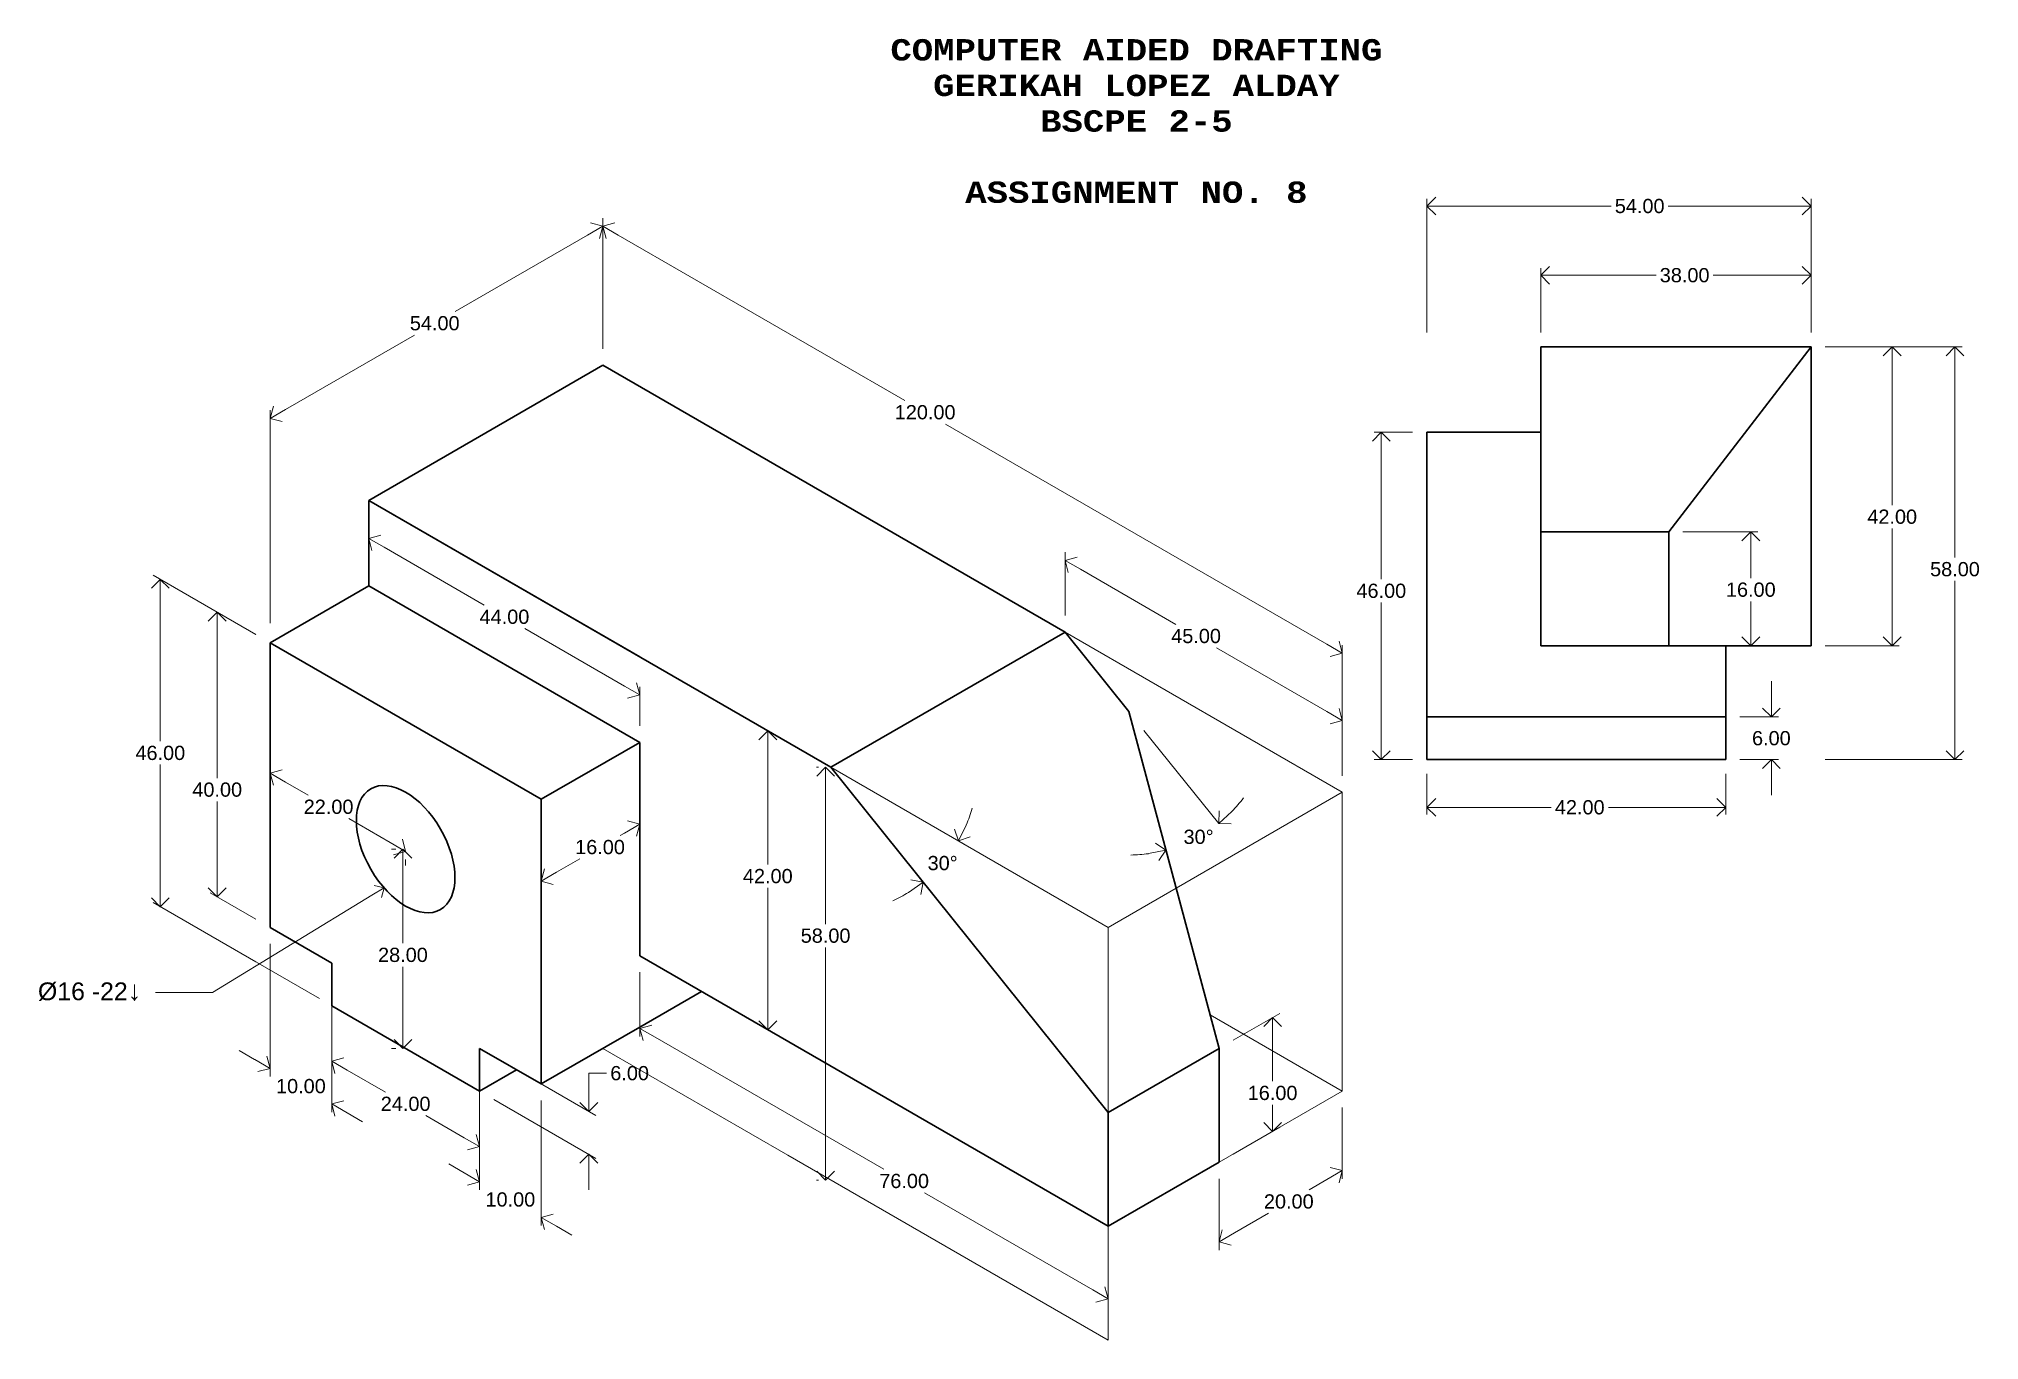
# Model space of a CAD drawing. Header units: millimetres. Extents: x 2904 to 3177, y 775 to 958.
import ezdxf
from ezdxf import colors
from ezdxf.entities.mleader import LeaderData, LeaderLine
from ezdxf.math import Vec2, Vec3

# ---------------------------------------------------------------- set-up
doc = ezdxf.new("R2010")
doc.units = ezdxf.units.MM
for name, color, linetype, lineweight in [('CONS.LINE', 170, 'Continuous', 13), ('Dimension Lines', 70, 'Continuous', 13), ('Leader Line', 70, 'Continuous', 13), ('Object Line', 7, 'Continuous', 30)]:
    doc.layers.add(name, color=color, linetype=linetype, lineweight=lineweight)
doc.layers.add('TITLE', color=7, linetype='Continuous')
doc.styles.add('Annotative', font='arial.ttf')
doc.styles.get("Standard").update_dxf_attribs({"font": 'arial.ttf'})
doc.dimstyles.new('ISO-25', dxfattribs={"dimtxt": 2, "dimasz": 2.5, "dimexe": 1, "dimexo": 2, "dimtad": 0, "dimtih": 1, "dimtoh": 1, "dimzin": 1, "dimdsep": 46, "dimtxsty": 'Standard', "dimblk": 'OPEN90', "dimcen": 2.5, "dimclrd": 3, "dimclre": 3, "dimclrt": 3, "dimadec": 0, "dimazin": 0, "dimtfac": 1, "dimtofl": 0, "dimtmove": 0, "dimatfit": 3, "dimldrblk": 'OPEN90', "dimfxl": 1, "dimlwd": 13, "dimlwe": 13, "dimarcsym": 0})

# ---------------------------------------------------------------- blocks, each defined once
blk = doc.blocks.new('_Open90')
at = {"color": 0, "linetype": 'ByBlock', "lineweight": -2}
for p, q in [((0, 0), (-1, 0)), ((-0.5, 0.5), (0, 0)), ((0, 0), (-0.5, -0.5))]:
    blk.add_line(p, q, dxfattribs=at)
blk = doc.blocks.new('*D3')
at = {"layer": 'Defpoints', "color": 0, "transparency": 16777216}
for p in [(2950.34, 880.87), (2988.44, 865.53), (2988.44, 858.87)]:
    blk.add_point(p, dxfattribs=at)
at = {"layer": 'Dimension Lines', "color": 3, "linetype": 'Continuous', "lineweight": 13, "transparency": 16777216}
for p, q in [((2950.34, 883.18), (2950.34, 888.68)), ((2952.5, 886.28), (2966.57, 878.16)), ((2986.28, 866.78), (2972.27, 874.86)), ((2988.44, 861.18), (2988.44, 866.68))]:
    blk.add_line(p, q, dxfattribs=at)
at = {"layer": 'Dimension Lines', "color": 3, "lineweight": 13, "transparency": 16777216, "xscale": 2.5, "yscale": 2.5, "zscale": 2.5}
for p, rotation in [((2950.34, 887.53), 150), ((2988.44, 865.53), 330.0000000000001)]:
    blk.add_blockref('_Open90', p, dxfattribs=dict(at, rotation=rotation))
at = {"layer": 'Dimension Lines', "color": 3, "transparency": 16777216, "insert": (2969.42, 876.51), "char_height": 2, "attachment_point": 5}
blk.add_mtext('44.00', dxfattribs=at)
blk = doc.blocks.new('*D4')
at = {"layer": 'Defpoints', "color": 0, "transparency": 16777216}
for p in [(2936.48, 832.87), (2945.14, 827.87), (2945.14, 808.06)]:
    blk.add_point(p, dxfattribs=at)
at = {"layer": 'Dimension Lines', "color": 3, "linetype": 'Continuous', "lineweight": 13, "transparency": 16777216}
for p, q in [((2936.48, 830.56), (2936.48, 811.91)), ((2945.14, 825.56), (2945.14, 806.91)), ((2934.31, 814.31), (2932.15, 815.56)), ((2947.3, 806.81), (2949.47, 805.56))]:
    blk.add_line(p, q, dxfattribs=at)
at = {"layer": 'Dimension Lines', "color": 3, "lineweight": 13, "transparency": 16777216, "xscale": 2.5, "yscale": 2.5, "zscale": 2.5}
for p, rotation in [((2936.48, 813.06), 330.0000000000001), ((2945.14, 808.06), 150.0000000000001)]:
    blk.add_blockref('_Open90', p, dxfattribs=dict(at, rotation=rotation))
at = {"layer": 'Dimension Lines', "color": 3, "transparency": 16777216, "insert": (2940.81, 810.56), "char_height": 2, "attachment_point": 5}
blk.add_mtext('10.00', dxfattribs=at)
blk = doc.blocks.new('*D5')
at = {"layer": 'Defpoints', "color": 0, "transparency": 16777216}
for p in [(2965.92, 815.87), (2974.58, 810.87), (2974.58, 792.13)]:
    blk.add_point(p, dxfattribs=at)
at = {"layer": 'Dimension Lines', "color": 3, "linetype": 'Continuous', "lineweight": 13, "transparency": 16777216}
for p, q in [((2965.92, 813.56), (2965.92, 795.98)), ((2974.58, 808.56), (2974.58, 790.98)), ((2963.76, 798.38), (2961.59, 799.63)), ((2976.75, 790.88), (2978.91, 789.63))]:
    blk.add_line(p, q, dxfattribs=at)
at = {"layer": 'Dimension Lines', "color": 3, "lineweight": 13, "transparency": 16777216, "xscale": 2.5, "yscale": 2.5, "zscale": 2.5}
for p, rotation in [((2965.92, 797.13), 329.9999999999995), ((2974.58, 792.13), 149.9999999999995)]:
    blk.add_blockref('_Open90', p, dxfattribs=dict(at, rotation=rotation))
at = {"layer": 'Dimension Lines', "color": 3, "transparency": 16777216, "insert": (2970.25, 794.63), "char_height": 2, "attachment_point": 5}
blk.add_mtext('10.00', dxfattribs=at)
blk = doc.blocks.new('*D6')
at = {"layer": 'Defpoints', "color": 0, "transparency": 16777216}
for p in [(2945.14, 821.87), (2965.92, 809.87), (2965.92, 802.07)]:
    blk.add_point(p, dxfattribs=at)
at = {"layer": 'Dimension Lines', "color": 3, "linetype": 'Continuous', "lineweight": 13, "transparency": 16777216}
for p, q in [((2945.14, 819.56), (2945.14, 812.92)), ((2947.3, 812.82), (2952.68, 809.72)), ((2965.92, 807.56), (2965.92, 800.92)), ((2963.76, 803.32), (2958.38, 806.43))]:
    blk.add_line(p, q, dxfattribs=at)
at = {"layer": 'Dimension Lines', "color": 3, "lineweight": 13, "transparency": 16777216, "xscale": 2.5, "yscale": 2.5, "zscale": 2.5}
for p, rotation in [((2945.14, 814.07), 150.0000000000016), ((2965.92, 802.07), 330.0000000000016)]:
    blk.add_blockref('_Open90', p, dxfattribs=dict(at, rotation=rotation))
at = {"layer": 'Dimension Lines', "color": 3, "transparency": 16777216, "insert": (2955.53, 808.07), "char_height": 2, "attachment_point": 5}
blk.add_mtext('24.00', dxfattribs=at)
blk = doc.blocks.new('*D7')
at = {"layer": 'Defpoints', "color": 0, "transparency": 16777216}
for p in [(2936.48, 872.87), (2921.05, 835.78), (2936.48, 826.87)]:
    blk.add_point(p, dxfattribs=at)
at = {"layer": 'Dimension Lines', "color": 3, "linetype": 'Continuous', "lineweight": 13, "transparency": 16777216}
for p, q in [((2934.48, 874.02), (2920.05, 882.35)), ((2921.05, 879.28), (2921.05, 859.03)), ((2921.05, 838.28), (2921.05, 855.74)), ((2934.48, 828.02), (2920.05, 836.35))]:
    blk.add_line(p, q, dxfattribs=at)
at = {"layer": 'Dimension Lines', "color": 3, "lineweight": 13, "transparency": 16777216, "xscale": 2.5, "yscale": 2.5, "zscale": 2.5}
for p, rotation in [((2921.05, 881.78), 90), ((2921.05, 835.78), 270)]:
    blk.add_blockref('_Open90', p, dxfattribs=dict(at, rotation=rotation))
at = {"layer": 'Dimension Lines', "color": 3, "transparency": 16777216, "insert": (2921.05, 857.38), "char_height": 2, "attachment_point": 5}
blk.add_mtext('46.00', dxfattribs=at)
blk = doc.blocks.new('*D8')
at = {"layer": 'Defpoints', "color": 0, "transparency": 16777216}
for p in [(2955.15, 843.87), (2955.53, 843.87), (2955.53, 815.87)]:
    blk.add_point(p, dxfattribs=at)
at = {"layer": 'Dimension Lines', "color": 3, "linetype": 'Continuous', "lineweight": 13, "transparency": 16777216}
for p, q in [((2953.53, 843.87), (2954.15, 843.87)), ((2955.15, 841.37), (2955.15, 830.64)), ((2955.15, 818.37), (2955.15, 827.35)), ((2953.53, 815.87), (2954.15, 815.87))]:
    blk.add_line(p, q, dxfattribs=at)
at = {"layer": 'Dimension Lines', "color": 3, "lineweight": 13, "transparency": 16777216, "xscale": 2.5, "yscale": 2.5, "zscale": 2.5}
for p, rotation in [((2955.15, 843.87), 90), ((2955.15, 815.87), 270)]:
    blk.add_blockref('_Open90', p, dxfattribs=dict(at, rotation=rotation))
at = {"layer": 'Dimension Lines', "color": 3, "transparency": 16777216, "insert": (2955.15, 829), "char_height": 2, "attachment_point": 5}
blk.add_mtext('28.00', dxfattribs=at)
blk = doc.blocks.new('*D9')
at = {"layer": 'Defpoints', "color": 0, "transparency": 16777216}
for p in [(2936.48, 854.87), (2936.48, 854.55), (2955.53, 843.87)]:
    blk.add_point(p, dxfattribs=at)
at = {"layer": 'Dimension Lines', "color": 3, "linetype": 'Continuous', "lineweight": 13, "transparency": 16777216}
for p, q in [((2936.48, 852.56), (2936.48, 853.4)), ((2938.64, 853.3), (2941.85, 851.45)), ((2953.37, 844.8), (2947.55, 848.16)), ((2955.53, 841.56), (2955.53, 842.4))]:
    blk.add_line(p, q, dxfattribs=at)
at = {"layer": 'Dimension Lines', "color": 3, "lineweight": 13, "transparency": 16777216, "xscale": 2.5, "yscale": 2.5, "zscale": 2.5}
for p, rotation in [((2936.48, 854.55), 149.9999999999997), ((2955.53, 843.55), 329.9999999999998)]:
    blk.add_blockref('_Open90', p, dxfattribs=dict(at, rotation=rotation))
at = {"layer": 'Dimension Lines', "color": 3, "transparency": 16777216, "insert": (2944.7, 849.81), "char_height": 2, "attachment_point": 5}
blk.add_mtext('22.00', dxfattribs=at)
blk = doc.blocks.new('*D10')
at = {"layer": 'Defpoints', "color": 0, "transparency": 16777216}
for p in [(2965.92, 815.87), (2965.92, 809.87), (2981.28, 801)]:
    blk.add_point(p, dxfattribs=at)
at = {"layer": 'Dimension Lines', "color": 3, "linetype": 'Continuous', "lineweight": 13, "transparency": 16777216}
for p, q in [((2967.92, 814.71), (2982.28, 806.42)), ((2981.28, 809.5), (2981.28, 812.38)), ((2981.28, 812.38), (2983.78, 812.38)), ((2967.92, 808.71), (2982.28, 800.42)), ((2981.28, 798.5), (2981.28, 796))]:
    blk.add_line(p, q, dxfattribs=at)
at = {"layer": 'Dimension Lines', "color": 3, "lineweight": 13, "transparency": 16777216, "xscale": 2.5, "yscale": 2.5, "zscale": 2.5}
for p, rotation in [((2981.28, 807), 270), ((2981.28, 801), 90)]:
    blk.add_blockref('_Open90', p, dxfattribs=dict(at, rotation=rotation))
at = {"layer": 'Dimension Lines', "color": 3, "transparency": 16777216, "insert": (2987.01, 812.38), "char_height": 2, "attachment_point": 5}
blk.add_mtext('6.00', dxfattribs=at)
blk = doc.blocks.new('*D11')
at = {"layer": 'Defpoints', "color": 0, "transparency": 16777216}
for p in [(2988.44, 858.87), (2974.58, 850.87), (2974.58, 839.38)]:
    blk.add_point(p, dxfattribs=at)
at = {"layer": 'Dimension Lines', "color": 3, "linetype": 'Continuous', "lineweight": 13, "transparency": 16777216}
for p, q in [((2988.44, 856.56), (2988.44, 846.22)), ((2974.58, 848.56), (2974.58, 838.22)), ((2986.28, 846.13), (2985.7, 845.8)), ((2976.75, 840.63), (2980, 842.51))]:
    blk.add_line(p, q, dxfattribs=at)
at = {"layer": 'Dimension Lines', "color": 3, "lineweight": 13, "transparency": 16777216, "xscale": 2.5, "yscale": 2.5, "zscale": 2.5}
for p, rotation in [((2988.44, 847.38), 29.9999999999999), ((2974.58, 839.38), 209.9999999999999)]:
    blk.add_blockref('_Open90', p, dxfattribs=dict(at, rotation=rotation))
at = {"layer": 'Dimension Lines', "color": 3, "transparency": 16777216, "insert": (2982.85, 844.15), "char_height": 2, "attachment_point": 5}
blk.add_mtext('16.00', dxfattribs=at)
blk = doc.blocks.new('*D12')
at = {"layer": 'Defpoints', "color": 0, "transparency": 16777216}
for p in [(3015.29, 855.37), (3006.43, 818.48), (3015.29, 813.37)]:
    blk.add_point(p, dxfattribs=at)
at = {"layer": 'Dimension Lines', "color": 3, "linetype": 'Continuous', "lineweight": 13, "transparency": 16777216}
for p, q in [((3013.29, 856.52), (3005.43, 861.06)), ((3006.43, 857.98), (3006.43, 841.72)), ((3006.43, 820.98), (3006.43, 838.43)), ((3013.29, 814.52), (3005.43, 819.06))]:
    blk.add_line(p, q, dxfattribs=at)
at = {"layer": 'Dimension Lines', "color": 3, "lineweight": 13, "transparency": 16777216, "xscale": 2.5, "yscale": 2.5, "zscale": 2.5}
for p, rotation in [((3006.43, 860.48), 90), ((3006.43, 818.48), 270)]:
    blk.add_blockref('_Open90', p, dxfattribs=dict(at, rotation=rotation))
at = {"layer": 'Dimension Lines', "color": 3, "transparency": 16777216, "insert": (3006.43, 840.07), "char_height": 2, "attachment_point": 5}
blk.add_mtext('42.00', dxfattribs=at)
blk = doc.blocks.new('*D16')
at = {"layer": 'Defpoints', "color": 0, "transparency": 16777216}
for p in [(3015.29, 855.37), (3015.29, 855.37), (3031.96, 845.74), (3030.14, 840.96), (3054.26, 806.87)]:
    blk.add_point(p, dxfattribs=at)
at = {"layer": 'Dimension Lines', "color": 3, "linetype": 'Continuous', "lineweight": 13, "transparency": 16777216}
blk.add_line((3033.69, 844.74), (3034.08, 844.52), dxfattribs=at)
for start, end in [(336.9259, 343.8518), (294.9311, 301.857)]:
    blk.add_arc((3015.29, 855.37), 20.69, start, end, dxfattribs=at)
at = {"layer": 'Dimension Lines', "color": 3, "lineweight": 13, "transparency": 16777216, "xscale": 2.5, "yscale": 2.5, "zscale": 2.5}
for p, rotation in [((3033.21, 845.02), 243.4629507814461), ((3028.25, 839.24), 35.31992657399278)]:
    blk.add_blockref('_Open90', p, dxfattribs=dict(at, rotation=rotation))
at = {"layer": 'Dimension Lines', "color": 3, "transparency": 16777216, "insert": (3031, 841.9), "char_height": 2, "attachment_point": 5}
blk.add_mtext('30%%D', dxfattribs=at)
blk = doc.blocks.new('*D18')
at = {"layer": 'Defpoints', "color": 0, "transparency": 16777216}
for p in [(3057.17, 863.2), (3057.17, 863.2), (3065.02, 844.63), (3087.17, 825.87), (3069.85, 815.87)]:
    blk.add_point(p, dxfattribs=at)
at = {"layer": 'Dimension Lines', "color": 3, "linetype": 'Continuous', "lineweight": 13, "transparency": 16777216}
for start, end in [(315.892, 323.0011), (270.7773, 277.8864)]:
    blk.add_arc((3057.17, 863.2), 20.16, start, end, dxfattribs=at)
at = {"layer": 'Dimension Lines', "color": 3, "lineweight": 13, "transparency": 16777216, "xscale": 2.5, "yscale": 2.5, "zscale": 2.5}
for p, rotation in [((3069.8, 847.49), 222.3374351227174), ((3062.38, 843.73), 11.4409607471554)]:
    blk.add_blockref('_Open90', p, dxfattribs=dict(at, rotation=rotation))
at = {"layer": 'Dimension Lines', "color": 3, "transparency": 16777216, "insert": (3066.97, 845.59), "char_height": 2, "attachment_point": 5}
blk.add_mtext('30%%D', dxfattribs=at)
blk = doc.blocks.new('*D19')
at = {"layer": 'Defpoints', "color": 0, "transparency": 16777216}
for p in [(3069.85, 815.87), (3077.37, 804.21), (3069.85, 799.87)]:
    blk.add_point(p, dxfattribs=at)
at = {"layer": 'Dimension Lines', "color": 3, "linetype": 'Continuous', "lineweight": 13, "transparency": 16777216}
for p, q in [((3071.85, 817.02), (3078.37, 820.79)), ((3077.37, 817.71), (3077.37, 811.25)), ((3077.37, 806.71), (3077.37, 807.95)), ((3071.85, 801.02), (3078.37, 804.79))]:
    blk.add_line(p, q, dxfattribs=at)
at = {"layer": 'Dimension Lines', "color": 3, "lineweight": 13, "transparency": 16777216, "xscale": 2.5, "yscale": 2.5, "zscale": 2.5}
for p, rotation in [((3077.37, 820.21), 90), ((3077.37, 804.21), 270)]:
    blk.add_blockref('_Open90', p, dxfattribs=dict(at, rotation=rotation))
at = {"layer": 'Dimension Lines', "color": 3, "transparency": 16777216, "insert": (3077.37, 809.6), "char_height": 2, "attachment_point": 5}
blk.add_mtext('16.00', dxfattribs=at)
blk = doc.blocks.new('*D20')
at = {"layer": 'Defpoints', "color": 0, "transparency": 16777216}
for p in [(2983.24, 911.87), (2936.48, 904.4), (2936.48, 884.87)]:
    blk.add_point(p, dxfattribs=at)
at = {"layer": 'Dimension Lines', "color": 3, "linetype": 'Continuous', "lineweight": 13, "transparency": 16777216}
for p, q in [((2981.08, 930.15), (2962.47, 919.41)), ((2983.24, 914.18), (2983.24, 932.55)), ((2938.64, 905.65), (2956.77, 916.11)), ((2936.48, 887.18), (2936.48, 905.55))]:
    blk.add_line(p, q, dxfattribs=at)
at = {"layer": 'Dimension Lines', "color": 3, "lineweight": 13, "transparency": 16777216, "xscale": 2.5, "yscale": 2.5, "zscale": 2.5}
for p, rotation in [((2983.24, 931.4), 30.00000000000029), ((2936.48, 904.4), 210.0000000000002)]:
    blk.add_blockref('_Open90', p, dxfattribs=dict(at, rotation=rotation))
at = {"layer": 'Dimension Lines', "color": 3, "transparency": 16777216, "insert": (2959.62, 917.76), "char_height": 2, "attachment_point": 5}
blk.add_mtext('54.00', dxfattribs=at)
blk = doc.blocks.new('*D22')
at = {"layer": 'Defpoints', "color": 0, "transparency": 16777216}
for p in [(2988.44, 828.87), (3054.26, 790.87), (3054.26, 780.68)]:
    blk.add_point(p, dxfattribs=at)
at = {"layer": 'Dimension Lines', "color": 3, "linetype": 'Continuous', "lineweight": 13, "transparency": 16777216}
for p, q in [((2988.44, 826.56), (2988.44, 817.52)), ((2990.61, 817.43), (3022.74, 798.88)), ((3052.09, 781.93), (3028.44, 795.58)), ((3054.26, 788.56), (3054.26, 779.52))]:
    blk.add_line(p, q, dxfattribs=at)
at = {"layer": 'Dimension Lines', "color": 3, "lineweight": 13, "transparency": 16777216, "xscale": 2.5, "yscale": 2.5, "zscale": 2.5}
for p, rotation in [((2988.44, 818.68), 150), ((3054.26, 780.68), 329.9999999999999)]:
    blk.add_blockref('_Open90', p, dxfattribs=dict(at, rotation=rotation))
at = {"layer": 'Dimension Lines', "color": 3, "transparency": 16777216, "insert": (3025.59, 797.23), "char_height": 2, "attachment_point": 5}
blk.add_mtext('76.00', dxfattribs=at)
blk = doc.blocks.new('*D23')
at = {"layer": 'Defpoints', "color": 0, "transparency": 16777216}
for p in [(2936.48, 872.87), (2929.05, 837.16), (2936.48, 832.87)]:
    blk.add_point(p, dxfattribs=at)
at = {"layer": 'Dimension Lines', "color": 3, "linetype": 'Continuous', "lineweight": 13, "transparency": 16777216}
for p, q in [((2934.48, 874.02), (2928.05, 877.74)), ((2929.05, 874.66), (2929.05, 853.86)), ((2929.05, 839.66), (2929.05, 850.57)), ((2934.48, 834.02), (2928.05, 837.74))]:
    blk.add_line(p, q, dxfattribs=at)
at = {"layer": 'Dimension Lines', "color": 3, "lineweight": 13, "transparency": 16777216, "xscale": 2.5, "yscale": 2.5, "zscale": 2.5}
for p, rotation in [((2929.05, 877.16), 90), ((2929.05, 837.16), 270)]:
    blk.add_blockref('_Open90', p, dxfattribs=dict(at, rotation=rotation))
at = {"layer": 'Dimension Lines', "color": 3, "transparency": 16777216, "insert": (2929.05, 852.22), "char_height": 2, "attachment_point": 5}
blk.add_mtext('40.00', dxfattribs=at)
blk = doc.blocks.new('*D24')
at = {"layer": 'Defpoints', "color": 0, "transparency": 16777216}
for p in [(3087.17, 809.87), (3069.85, 799.87), (3087.17, 798.69)]:
    blk.add_point(p, dxfattribs=at)
at = {"layer": 'Dimension Lines', "color": 3, "linetype": 'Continuous', "lineweight": 13, "transparency": 16777216}
for p, q in [((3087.17, 807.56), (3087.17, 797.54)), ((3069.85, 797.56), (3069.85, 787.54)), ((3085, 797.44), (3082.51, 796)), ((3072.01, 789.94), (3076.8, 792.71))]:
    blk.add_line(p, q, dxfattribs=at)
at = {"layer": 'Dimension Lines', "color": 3, "lineweight": 13, "transparency": 16777216, "xscale": 2.5, "yscale": 2.5, "zscale": 2.5}
for p, rotation in [((3087.17, 798.69), 29.99999999999877), ((3069.85, 788.69), 209.9999999999988)]:
    blk.add_blockref('_Open90', p, dxfattribs=dict(at, rotation=rotation))
at = {"layer": 'Dimension Lines', "color": 3, "transparency": 16777216, "insert": (3079.65, 794.35), "char_height": 2, "attachment_point": 5}
blk.add_mtext('20.00', dxfattribs=at)
blk = doc.blocks.new('*D25')
at = {"layer": 'CONS.LINE', "color": 3, "linetype": 'Continuous', "lineweight": 13, "transparency": 16777216}
for p, q in [((2983.24, 914.18), (2983.24, 932.55)), ((2985.41, 930.15), (3025.69, 906.89)), ((3085, 872.65), (3031.39, 903.6)), ((3087.17, 854.18), (3087.17, 872.55))]:
    blk.add_line(p, q, dxfattribs=at)
at = {"layer": 'Defpoints', "color": 0, "transparency": 16777216}
for p in [(2983.24, 911.87), (3087.17, 871.4), (3087.17, 851.87)]:
    blk.add_point(p, dxfattribs=at)
at = {"layer": 'CONS.LINE', "color": 3, "lineweight": 13, "transparency": 16777216, "xscale": 2.5, "yscale": 2.5, "zscale": 2.5}
for p, rotation in [((2983.24, 931.4), 150), ((3087.17, 871.4), 329.9999999999999)]:
    blk.add_blockref('_Open90', p, dxfattribs=dict(at, rotation=rotation))
at = {"layer": 'CONS.LINE', "color": 3, "transparency": 16777216, "insert": (3028.54, 905.25), "char_height": 2, "attachment_point": 5}
blk.add_mtext('120.00', dxfattribs=at)
blk = doc.blocks.new('*D26')
at = {"layer": 'CONS.LINE', "color": 3, "linetype": 'Continuous', "lineweight": 13, "transparency": 16777216}
for p, q in [((3048.2, 876.68), (3048.2, 885.6)), ((3050.36, 883.19), (3063.77, 875.45)), ((3085, 863.19), (3069.47, 872.16)), ((3087.17, 854.18), (3087.17, 863.1))]:
    blk.add_line(p, q, dxfattribs=at)
at = {"layer": 'Defpoints', "color": 0, "transparency": 16777216}
for p in [(3048.2, 874.37), (3087.17, 861.94), (3087.17, 851.87)]:
    blk.add_point(p, dxfattribs=at)
at = {"layer": 'CONS.LINE', "color": 3, "lineweight": 13, "transparency": 16777216, "xscale": 2.5, "yscale": 2.5, "zscale": 2.5}
for p, rotation in [((3048.2, 884.44), 149.9999999999998), ((3087.17, 861.94), 329.9999999999998)]:
    blk.add_blockref('_Open90', p, dxfattribs=dict(at, rotation=rotation))
at = {"layer": 'CONS.LINE', "color": 3, "transparency": 16777216, "insert": (3066.62, 873.81), "char_height": 2, "attachment_point": 5}
blk.add_mtext('45.00', dxfattribs=at)
blk = doc.blocks.new('*D27')
at = {"layer": 'Defpoints', "color": 0, "transparency": 16777216}
for p in [(3015.29, 855.37), (3014.55, 797.37), (3015.29, 797.37)]:
    blk.add_point(p, dxfattribs=at)
at = {"layer": 'Dimension Lines', "color": 3, "linetype": 'Continuous', "lineweight": 13, "transparency": 16777216}
for p, q in [((3013.29, 855.37), (3013.55, 855.37)), ((3014.55, 852.87), (3014.55, 833.35)), ((3014.55, 799.87), (3014.55, 830.06)), ((3013.29, 797.37), (3013.55, 797.37))]:
    blk.add_line(p, q, dxfattribs=at)
at = {"layer": 'Dimension Lines', "color": 3, "lineweight": 13, "transparency": 16777216, "xscale": 2.5, "yscale": 2.5, "zscale": 2.5}
for p, rotation in [((3014.55, 855.37), 90), ((3014.55, 797.37), 270)]:
    blk.add_blockref('_Open90', p, dxfattribs=dict(at, rotation=rotation))
at = {"layer": 'Dimension Lines', "color": 3, "transparency": 16777216, "insert": (3014.55, 831.7), "char_height": 2, "attachment_point": 5}
blk.add_mtext('58.00', dxfattribs=at)
blk = doc.blocks.new('*D30')
at = {"layer": 'Defpoints', "color": 0, "transparency": 16777216}
for p in [(3092.65, 902.45), (3099.05, 902.45), (3099.05, 856.45)]:
    blk.add_point(p, dxfattribs=at)
at = {"layer": 'Dimension Lines', "color": 3, "linetype": 'Continuous', "lineweight": 13, "transparency": 16777216}
for p, q in [((3097.05, 902.45), (3091.65, 902.45)), ((3092.65, 899.95), (3092.65, 881.8)), ((3092.65, 858.95), (3092.65, 878.51)), ((3097.05, 856.45), (3091.65, 856.45))]:
    blk.add_line(p, q, dxfattribs=at)
at = {"layer": 'Dimension Lines', "color": 3, "lineweight": 13, "transparency": 16777216, "xscale": 2.5, "yscale": 2.5, "zscale": 2.5}
for p, rotation in [((3092.65, 902.45), 90), ((3092.65, 856.45), 270)]:
    blk.add_blockref('_Open90', p, dxfattribs=dict(at, rotation=rotation))
at = {"layer": 'Dimension Lines', "color": 3, "transparency": 16777216, "insert": (3092.65, 880.16), "char_height": 2, "attachment_point": 5}
blk.add_mtext('46.00', dxfattribs=at)
blk = doc.blocks.new('*D31')
at = {"layer": 'Defpoints', "color": 0, "transparency": 16777216}
for p in [(3153.05, 914.45), (3153.05, 856.45), (3173.27, 856.45)]:
    blk.add_point(p, dxfattribs=at)
at = {"layer": 'Dimension Lines', "color": 3, "linetype": 'Continuous', "lineweight": 13, "transparency": 16777216}
for p, q in [((3155.05, 914.45), (3174.27, 914.45)), ((3173.27, 911.95), (3173.27, 884.85)), ((3173.27, 858.95), (3173.27, 881.55)), ((3155.05, 856.45), (3174.27, 856.45))]:
    blk.add_line(p, q, dxfattribs=at)
at = {"layer": 'Dimension Lines', "color": 3, "lineweight": 13, "transparency": 16777216, "xscale": 2.5, "yscale": 2.5, "zscale": 2.5}
for p, rotation in [((3173.27, 914.45), 90), ((3173.27, 856.45), 270)]:
    blk.add_blockref('_Open90', p, dxfattribs=dict(at, rotation=rotation))
at = {"layer": 'Dimension Lines', "color": 3, "transparency": 16777216, "insert": (3173.27, 883.2), "char_height": 2, "attachment_point": 5}
blk.add_mtext('58.00', dxfattribs=at)
blk = doc.blocks.new('*D32')
at = {"layer": 'Defpoints', "color": 0, "transparency": 16777216}
for p in [(3153.05, 914.45), (3153.05, 872.45), (3164.45, 872.45)]:
    blk.add_point(p, dxfattribs=at)
at = {"layer": 'Dimension Lines', "color": 3, "linetype": 'Continuous', "lineweight": 13, "transparency": 16777216}
for p, q in [((3155.05, 914.45), (3165.45, 914.45)), ((3164.45, 911.95), (3164.45, 892.21)), ((3164.45, 874.95), (3164.45, 888.92)), ((3155.05, 872.45), (3165.45, 872.45))]:
    blk.add_line(p, q, dxfattribs=at)
at = {"layer": 'Dimension Lines', "color": 3, "lineweight": 13, "transparency": 16777216, "xscale": 2.5, "yscale": 2.5, "zscale": 2.5}
for p, rotation in [((3164.45, 914.45), 90), ((3164.45, 872.45), 270)]:
    blk.add_blockref('_Open90', p, dxfattribs=dict(at, rotation=rotation))
at = {"layer": 'Dimension Lines', "color": 3, "transparency": 16777216, "insert": (3164.45, 890.57), "char_height": 2, "attachment_point": 5}
blk.add_mtext('42.00', dxfattribs=at)
blk = doc.blocks.new('*D33')
at = {"layer": 'Defpoints', "color": 0, "transparency": 16777216}
for p in [(3153.05, 924.51), (3115.05, 914.45), (3153.05, 914.45)]:
    blk.add_point(p, dxfattribs=at)
at = {"layer": 'Dimension Lines', "color": 3, "linetype": 'Continuous', "lineweight": 13, "transparency": 16777216}
for p, q in [((3115.05, 916.45), (3115.05, 925.51)), ((3117.55, 924.51), (3131.29, 924.51)), ((3150.55, 924.51), (3139.28, 924.51)), ((3153.05, 916.45), (3153.05, 925.51))]:
    blk.add_line(p, q, dxfattribs=at)
at = {"layer": 'Dimension Lines', "color": 3, "lineweight": 13, "transparency": 16777216, "xscale": 2.5, "yscale": 2.5, "zscale": 2.5, "rotation": 180}
blk.add_blockref('_Open90', (3115.05, 924.51), dxfattribs=at)
at = {"layer": 'Dimension Lines', "color": 3, "lineweight": 13, "transparency": 16777216, "xscale": 2.5, "yscale": 2.5, "zscale": 2.5}
blk.add_blockref('_Open90', (3153.05, 924.51), dxfattribs=at)
at = {"layer": 'Dimension Lines', "color": 3, "transparency": 16777216, "insert": (3135.28, 924.51), "char_height": 2, "attachment_point": 5}
blk.add_mtext('38.00', dxfattribs=at)
blk = doc.blocks.new('*D34')
at = {"layer": 'Defpoints', "color": 0, "transparency": 16777216}
for p in [(3133.05, 888.45), (3133.05, 872.45), (3144.58, 872.45)]:
    blk.add_point(p, dxfattribs=at)
at = {"layer": 'Dimension Lines', "color": 3, "linetype": 'Continuous', "lineweight": 13, "transparency": 16777216}
for p, q in [((3135.05, 888.45), (3145.58, 888.45)), ((3144.58, 885.95), (3144.58, 881.96)), ((3144.58, 874.95), (3144.58, 878.67)), ((3135.05, 872.45), (3145.58, 872.45))]:
    blk.add_line(p, q, dxfattribs=at)
at = {"layer": 'Dimension Lines', "color": 3, "lineweight": 13, "transparency": 16777216, "xscale": 2.5, "yscale": 2.5, "zscale": 2.5}
for p, rotation in [((3144.58, 888.45), 90), ((3144.58, 872.45), 270)]:
    blk.add_blockref('_Open90', p, dxfattribs=dict(at, rotation=rotation))
at = {"layer": 'Dimension Lines', "color": 3, "transparency": 16777216, "insert": (3144.58, 880.32), "char_height": 2, "attachment_point": 5}
blk.add_mtext('16.00', dxfattribs=at)
blk = doc.blocks.new('*D35')
at = {"layer": 'Defpoints', "color": 0, "transparency": 16777216}
for p in [(3141.05, 862.45), (3141.05, 856.45), (3147.47, 856.45)]:
    blk.add_point(p, dxfattribs=at)
at = {"layer": 'Dimension Lines', "color": 3, "linetype": 'Continuous', "lineweight": 13, "transparency": 16777216}
for p, q in [((3147.47, 864.95), (3147.47, 867.45)), ((3143.05, 862.45), (3148.47, 862.45)), ((3143.05, 856.45), (3148.47, 856.45)), ((3147.47, 853.95), (3147.47, 851.45))]:
    blk.add_line(p, q, dxfattribs=at)
at = {"layer": 'Dimension Lines', "color": 3, "lineweight": 13, "transparency": 16777216, "xscale": 2.5, "yscale": 2.5, "zscale": 2.5}
for p, rotation in [((3147.47, 862.45), 270), ((3147.47, 856.45), 90)]:
    blk.add_blockref('_Open90', p, dxfattribs=dict(at, rotation=rotation))
at = {"layer": 'Dimension Lines', "color": 3, "transparency": 16777216, "insert": (3147.47, 859.45), "char_height": 2, "attachment_point": 5}
blk.add_mtext('6.00', dxfattribs=at)
blk = doc.blocks.new('*D36')
at = {"layer": 'Defpoints', "color": 0, "transparency": 16777216}
for p in [(3099.05, 856.45), (3141.05, 856.45), (3141.05, 849.74)]:
    blk.add_point(p, dxfattribs=at)
at = {"layer": 'Dimension Lines', "color": 3, "linetype": 'Continuous', "lineweight": 13, "transparency": 16777216}
for p, q in [((3099.05, 854.45), (3099.05, 848.74)), ((3141.05, 854.45), (3141.05, 848.74)), ((3101.55, 849.74), (3116.5, 849.74)), ((3138.55, 849.74), (3124.58, 849.74))]:
    blk.add_line(p, q, dxfattribs=at)
at = {"layer": 'Dimension Lines', "color": 3, "lineweight": 13, "transparency": 16777216, "xscale": 2.5, "yscale": 2.5, "zscale": 2.5, "rotation": 180}
blk.add_blockref('_Open90', (3099.05, 849.74), dxfattribs=at)
at = {"layer": 'Dimension Lines', "color": 3, "lineweight": 13, "transparency": 16777216, "xscale": 2.5, "yscale": 2.5, "zscale": 2.5}
blk.add_blockref('_Open90', (3141.05, 849.74), dxfattribs=at)
at = {"layer": 'Dimension Lines', "color": 3, "transparency": 16777216, "insert": (3120.54, 849.74), "char_height": 2, "attachment_point": 5}
blk.add_mtext('42.00', dxfattribs=at)
blk = doc.blocks.new('*D37')
at = {"layer": 'Defpoints', "color": 0, "transparency": 16777216}
for p in [(3099.05, 934.23), (3099.05, 914.45), (3153.05, 914.45)]:
    blk.add_point(p, dxfattribs=at)
at = {"layer": 'Dimension Lines', "color": 3, "linetype": 'Continuous', "lineweight": 13, "transparency": 16777216}
for p, q in [((3099.05, 916.45), (3099.05, 935.23)), ((3101.55, 934.23), (3124.96, 934.23)), ((3150.55, 934.23), (3132.95, 934.23)), ((3153.05, 916.45), (3153.05, 935.23))]:
    blk.add_line(p, q, dxfattribs=at)
at = {"layer": 'Dimension Lines', "color": 3, "lineweight": 13, "transparency": 16777216, "xscale": 2.5, "yscale": 2.5, "zscale": 2.5, "rotation": 180}
blk.add_blockref('_Open90', (3099.05, 934.23), dxfattribs=at)
at = {"layer": 'Dimension Lines', "color": 3, "lineweight": 13, "transparency": 16777216, "xscale": 2.5, "yscale": 2.5, "zscale": 2.5}
blk.add_blockref('_Open90', (3153.05, 934.23), dxfattribs=at)
at = {"layer": 'Dimension Lines', "color": 3, "transparency": 16777216, "insert": (3128.96, 934.23), "char_height": 2, "attachment_point": 5}
blk.add_mtext('54.00', dxfattribs=at)

msp = doc.modelspace()

# ---------------------------------------------------------------- linework, layer by layer
at = {"layer": 'CONS.LINE'}
for p, q in [((3048.197, 874.369), (3087.168, 851.869)), ((3015.288, 855.369), (3054.259, 832.869)), ((3087.168, 851.869), (3054.259, 832.869)), ((3087.168, 809.869), (3087.168, 851.869)), ((3054.259, 806.869), (3054.259, 832.869)), ((3068.58, 820.601), (3087.168, 809.869)), ((2983.245, 815.869), (3009.226, 800.869)), ((3069.847, 799.869), (3087.168, 809.869)), ((3009.226, 800.869), (3054.259, 774.869)), ((3054.259, 790.869), (3054.259, 774.869))]:
    msp.add_line(p, q, dxfattribs=at)
at = {"layer": 'Dimension Lines'}
for p, q in [((2936.48, 875.639), (2936.48, 887.302)), ((3059.298, 860.553), (3069.797, 847.488)), ((3018.819, 853.33), (3033.21, 845.022)), ((2943.417, 822.864), (2933.258, 828.729))]:
    msp.add_line(p, q, dxfattribs=at)
at = {"layer": 'Object Line'}
for p, q in [((3115.047, 902.446), (3115.047, 914.446)), ((3115.047, 914.446), (3153.047, 914.446)), ((3133.047, 888.446), (3153.047, 914.446)), ((3153.047, 914.446), (3153.047, 872.446)), ((2950.336, 892.869), (2983.245, 911.869)), ((2983.245, 911.869), (3048.197, 874.369)), ((3099.047, 902.446), (3099.047, 856.446)), ((3099.047, 902.446), (3115.047, 902.446)), ((3115.047, 902.446), (3115.047, 888.446)), ((2988.441, 870.869), (2950.336, 892.869)), ((2950.336, 892.869), (2950.336, 880.869)), ((3015.288, 855.369), (2950.336, 892.869)), ((3115.047, 872.446), (3115.047, 888.446)), ((3115.047, 888.446), (3133.047, 888.446)), ((3133.047, 888.446), (3133.047, 872.446)), ((2936.48, 872.869), (2950.336, 880.869)), ((2988.441, 858.869), (2950.336, 880.869)), ((2936.48, 872.869), (2936.48, 832.869)), ((2974.585, 850.869), (2936.48, 872.869)), ((3015.288, 855.369), (3048.197, 874.369)), ((3048.197, 874.369), (3057.168, 863.204)), ((3153.047, 872.446), (3115.047, 872.446)), ((3141.047, 856.446), (3141.047, 872.446)), ((3057.168, 863.204), (3069.847, 815.869)), ((3141.047, 862.446), (3099.047, 862.446)), ((3141.047, 856.446), (3141.047, 862.446)), ((2974.585, 850.869), (2988.441, 858.869)), ((2988.441, 828.869), (2988.441, 858.869)), ((2988.441, 858.869), (2988.441, 828.869)), ((3099.047, 856.446), (3141.047, 856.446)), ((2936.48, 832.869), (2936.48, 854.869)), ((3015.288, 855.369), (3054.259, 806.869)), ((2974.585, 810.869), (2974.585, 850.869)), ((2974.585, 810.869), (2974.585, 850.869)), ((2936.48, 832.869), (2945.14, 827.869)), ((2945.14, 827.869), (2945.14, 821.869)), ((2988.441, 828.869), (3054.259, 790.869)), ((2988.441, 818.869), (2997.101, 823.869)), ((2945.14, 821.869), (2965.924, 809.869)), ((2945.14, 821.869), (2965.924, 809.869)), ((2945.14, 821.869), (2965.924, 809.869)), ((2974.585, 810.869), (2988.441, 818.869)), ((2965.924, 809.869), (2965.924, 815.869)), ((2965.924, 815.869), (2974.585, 810.869)), ((3054.259, 806.869), (3069.847, 815.869)), ((3069.847, 799.869), (3069.847, 815.869)), ((2965.924, 809.869), (2971.121, 812.869)), ((3054.259, 806.869), (3054.259, 790.869)), ((3054.259, 790.869), (3054.259, 806.869)), ((3054.259, 790.869), (3069.847, 799.869))]:
    msp.add_line(p, q, dxfattribs=at)
msp.add_ellipse((2955.532, 843.869), major_axis=(4.899, -8.485), ratio=0.5773503, dxfattribs=at)

# ---------------------------------------------------------------- texts
at = {"layer": 'TITLE', "insert": (3007.164, 957.688), "char_height": 3, "attachment_point": 1}
msp.add_mtext_dynamic_manual_height_columns('\\pxqc;{\\fISOCTEUR|b1|i0|c0|p49;COMPUTER AIDED DRAFTING\\PGERIKAH LOPEZ ALDAY\\PBSCPE 2-5\\P\\PASSIGNMENT NO. 8}', width=102.12986, gutter_width=12.5, heights=[29.912], dxfattribs=at)

# ---------------------------------------------------------------- dimensions: what is measured, and where the dimension line sits
at = {"layer": 'CONS.LINE'}
for base, p1, picture, middle in [((3087.168, 871.398), (2983.245, 911.869), '*D25', (3028.536, 905.249)), ((3087.168, 861.944), (3048.197, 874.369), '*D26', (3066.622, 873.806))]:
    dim = msp.add_linear_dim(base=base, p1=p1, p2=(3087.168, 851.869), angle=330, dimstyle='ISO-25', dxfattribs=at)
    dim.commit()
    dim.dimension.update_dxf_attribs({"geometry": picture, "text_midpoint": middle, "dimtype": 161})
at = {"layer": 'Dimension Lines'}
for base, p1, p2, picture, middle in [((3099.047, 934.231), (3153.047, 914.446), (3099.047, 914.446), '*D37', (3128.955, 934.231)), ((3153.047, 924.508), (3115.047, 914.446), (3153.047, 914.446), '*D33', (3135.285, 924.508)), ((3141.047, 849.738), (3099.047, 856.446), (3141.047, 856.446), '*D36', (3120.54, 849.738))]:
    dim = msp.add_linear_dim(base=base, p1=p1, p2=p2, dimstyle='ISO-25', dxfattribs=at)
    dim.commit()
    dim.dimension.update_dxf_attribs({"geometry": picture, "text_midpoint": middle, "dimtype": 160})
for base, p1, p2, angle, picture, middle, dimtype in [((2936.48, 904.398), (2983.245, 911.869), (2936.48, 884.869), 210, '*D20', (2959.623, 917.76), 161), ((3173.269, 856.446), (3153.047, 914.446), (3153.047, 856.446), 90, '*D31', (3173.269, 883.2), 160), ((3164.454, 872.446), (3153.047, 914.446), (3153.047, 872.446), 90, '*D32', (3164.454, 890.565), 160), ((3092.653, 902.446), (3099.047, 856.446), (3099.047, 902.446), 90, '*D30', (3092.653, 880.158), 160), ((2988.441, 865.53), (2950.336, 880.869), (2988.441, 858.869), 330, '*D3', (2969.421, 876.511), 161), ((3144.581, 872.446), (3133.047, 888.446), (3133.047, 872.446), 90, '*D34', (3144.581, 880.319), 160), ((2921.051, 835.776), (2936.48, 872.869), (2936.48, 826.869), 90, '*D7', (2921.051, 857.385), 160), ((2929.051, 837.158), (2936.48, 872.869), (2936.48, 832.869), 90, '*D23', (2929.051, 852.216), 160), ((3147.465, 856.446), (3141.047, 862.446), (3141.047, 856.446), 90, '*D35', (3147.465, 859.446), 160), ((3006.433, 818.481), (3015.288, 855.369), (3015.288, 813.369), 90, '*D12', (3006.433, 840.073), 160), ((2974.585, 839.379), (2988.441, 858.869), (2974.585, 850.869), 210, '*D11', (2982.851, 844.151), 161), ((2936.48, 854.553), (2955.532, 843.869), (2936.48, 854.869), 150, '*D9', (2944.697, 849.809), 161), ((3014.548, 797.369), (3015.288, 855.369), (3015.288, 797.369), 90, '*D27', (3014.548, 831.704), 160), ((2955.149, 843.869), (2955.532, 815.869), (2955.532, 843.869), 90, '*D8', (2955.149, 828.998), 160), ((2945.14, 808.063), (2936.48, 832.869), (2945.14, 827.869), 330, '*D4', (2940.81, 810.563), 161), ((3054.259, 780.676), (2988.441, 828.869), (3054.259, 790.869), 330, '*D22', (3025.588, 797.229), 161), ((3077.37, 804.212), (3069.847, 815.869), (3069.847, 799.869), 90, '*D19', (3077.37, 809.6), 160), ((2974.585, 792.131), (2965.924, 815.869), (2974.585, 810.869), 330, '*D5', (2970.255, 794.631), 161), ((2981.283, 801.001), (2965.924, 815.869), (2965.924, 809.869), 90, '*D10', (2987.008, 812.377), 160), ((3087.168, 798.691), (3069.847, 799.869), (3087.168, 809.869), 30, '*D24', (3079.655, 794.353), 161)]:
    dim = msp.add_linear_dim(base=base, p1=p1, p2=p2, angle=angle, dimstyle='ISO-25', dxfattribs=at)
    dim.commit()
    dim.dimension.update_dxf_attribs({"geometry": picture, "text_midpoint": middle, "dimtype": dimtype})
dim = msp.add_angular_dim_2l(base=(3065.021, 844.635), line1=((3057.168, 863.204), (3087.168, 825.869)), line2=((3057.168, 863.204), (3069.847, 815.869)), text='30%%D', dimstyle='ISO-25', dxfattribs=at)
dim.commit()
dim.dimension.update_dxf_attribs({"geometry": '*D18', "text_midpoint": (3066.971, 845.586), "dimtype": 162})
dim = msp.add_angular_dim_2l(base=(3030.138, 840.956), line1=((3015.288, 855.369), (3054.259, 806.869)), line2=((3031.957, 845.745), (3015.288, 855.369)), text='30%%D', dimstyle='ISO-25', dxfattribs=at)
dim.commit()
dim.dimension.update_dxf_attribs({"geometry": '*D16', "text_midpoint": (3030.998, 841.899)})
dim = msp.add_aligned_dim(p1=(2945.14, 821.869), p2=(2965.924, 809.869), distance=-6.751, dimstyle='ISO-25', dxfattribs=at)
dim.commit()
dim.dimension.update_dxf_attribs({"geometry": '*D6', "text_midpoint": (2955.532, 808.073)})

# ---------------------------------------------------------------- leaders
at = {"layer": 'Leader Line'}
ml = msp.add_multileader_mtext('Standard', dxfattribs=at)
ml.set_content('%%C16 -22{\\H1.08333x;\\C256;↓}', color=256, style='Annotative')
ml.set_leader_properties(color=256, linetype='Continuous', lineweight=13)
ml.set_arrow_properties(name='OPEN90')
ml.build(insert=Vec2(0, 0))
ml.multileader.update_dxf_attribs({"arrow_head_size": 2})
ctx = ml.context
ctx.base_point, ctx.char_height, ctx.arrow_head_size, ctx.plane_origin = Vec3(2902.276, 823.704), 2.5, 2, Vec3(2952.494, 838.434)
ctx.text_align_type = 2
notes = []
notes.append((ctx, [(0, (1, 1, 0), (2928.365, 823.704), (-1, 0), 8, [(0, [(2952.494, 838.434)], 0, [])])]))
ctx.mtext.insert, ctx.mtext.alignment, ctx.mtext.flow_direction = Vec3(2918.365, 825.35), 3, 5
for ctx, leaders in notes:
    for number, flags, end, landing, length, lines in leaders:
        leader = LeaderData()
        leader.index, (leader.has_last_leader_line, leader.has_dogleg_vector, leader.attachment_direction) = number, flags
        leader.last_leader_point, leader.dogleg_vector, leader.dogleg_length = Vec3(end), Vec3(landing), length
        for number, points, colour, breaks in lines:
            line = LeaderLine()
            line.index, line.vertices, line.color, line.breaks = number, Vec3.list(points), colors.encode_raw_color(colour), breaks
            leader.lines.append(line)
        ctx.leaders.append(leader)

doc.saveas('drawing.dxf')
